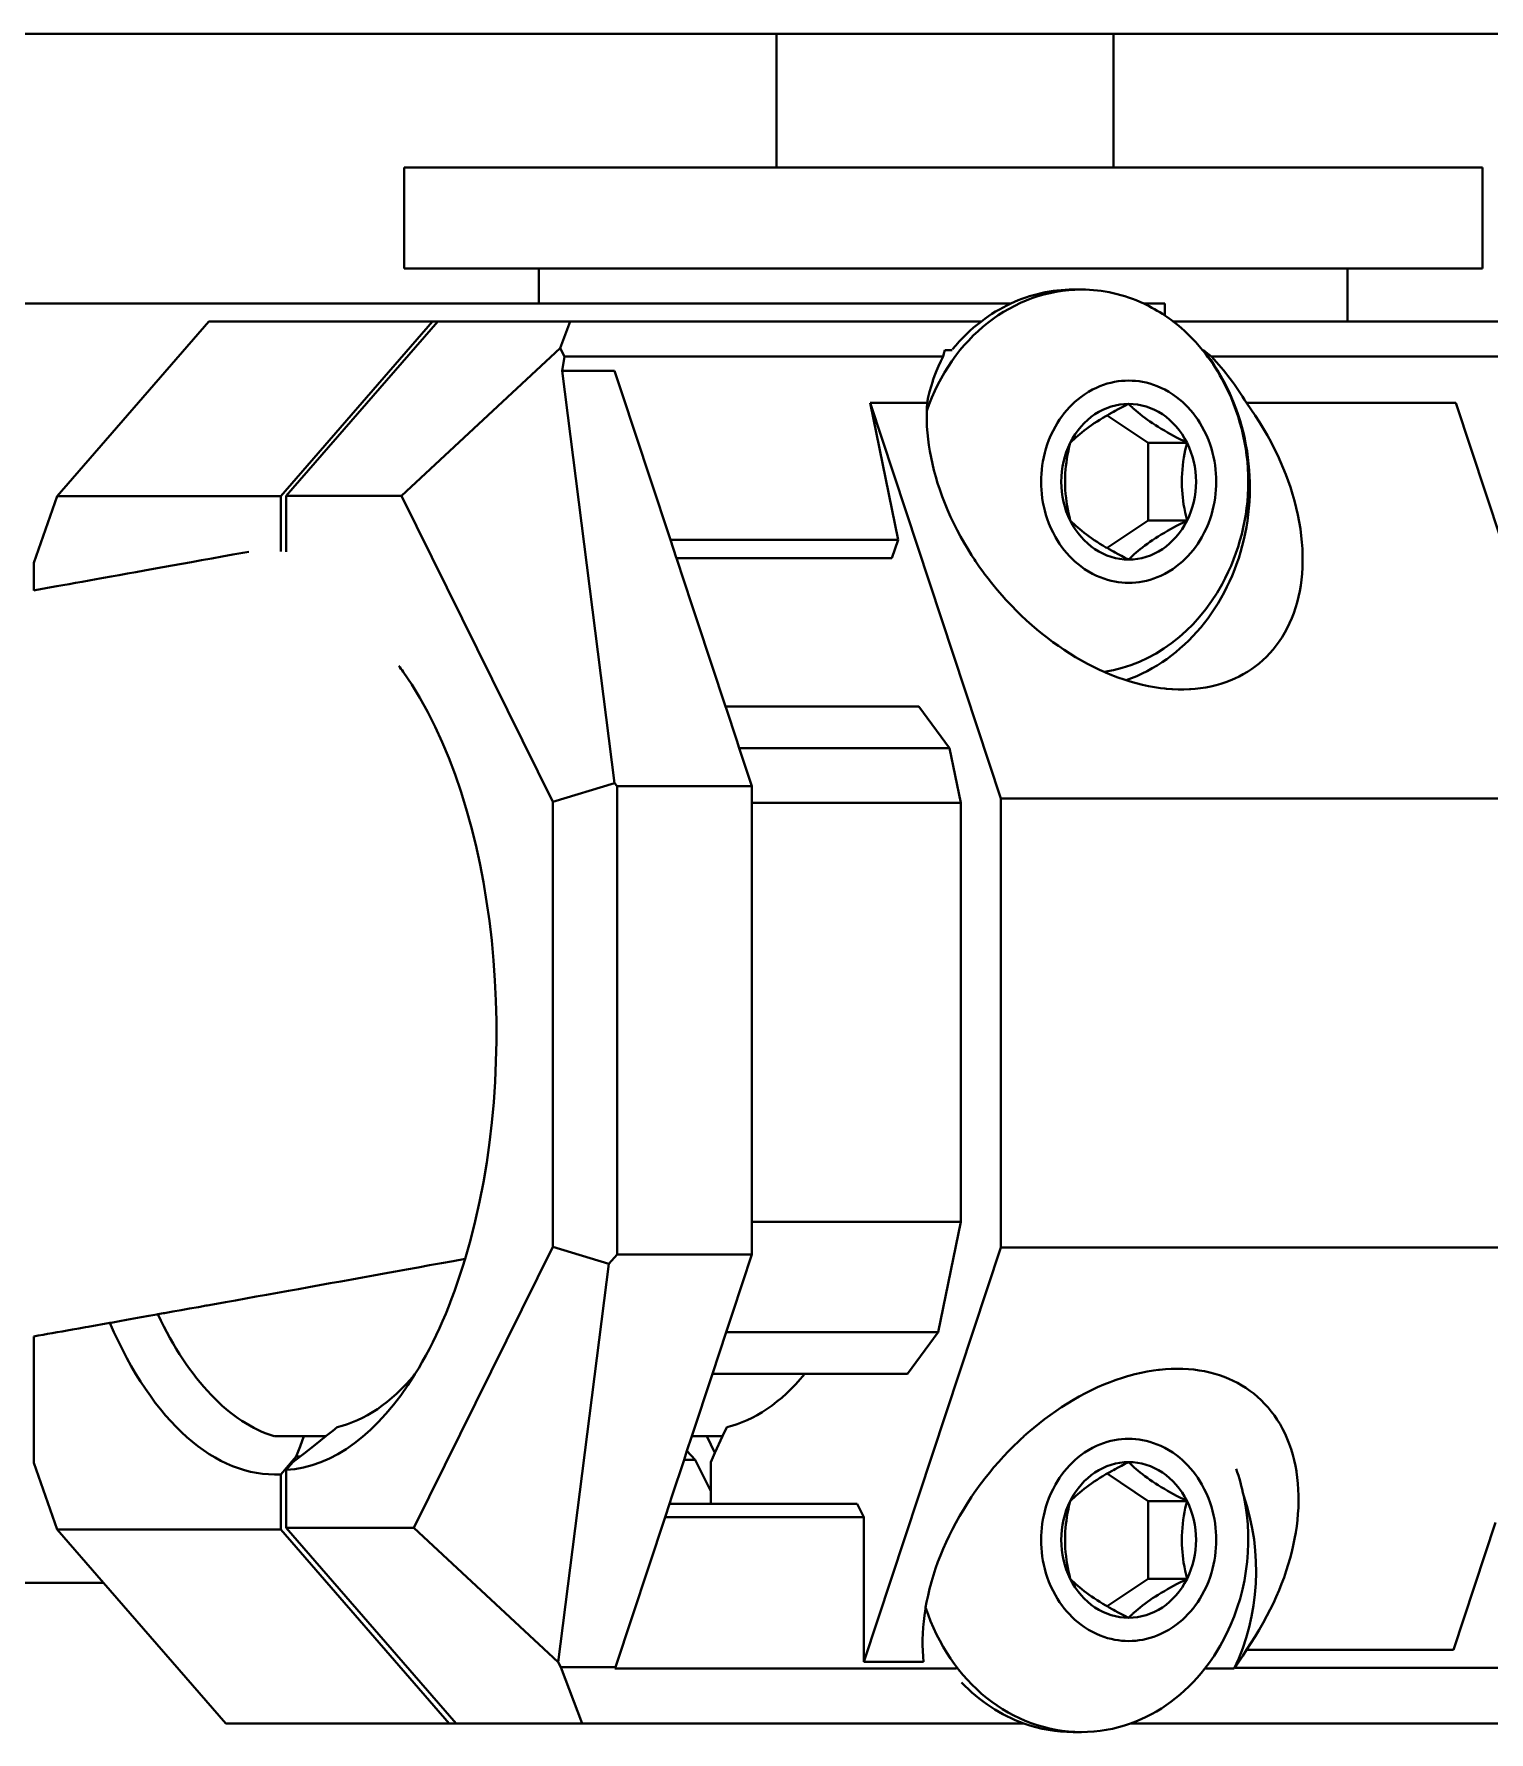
# Model space of a CAD drawing. Header units: millimetres. Extents: x 15 to 415, y 5 to 292.
# Drawn here: x 159.7 to 165.09, y 105.2 to 111.5 of the extents above; entities that cross this region are included whole.
import ezdxf

# ---------------------------------------------------------------- set-up
doc = ezdxf.new("R2010")
doc.units = ezdxf.units.MM
doc.layers.add('Geometries', color=7, linetype='Continuous')

msp = doc.modelspace()

# ---------------------------------------------------------------- linework, layer by layer
at = {"layer": 'Geometries', "linetype": 'Continuous', "lineweight": 40}
for p, q in [((162.4518, 111.4996), (148.102, 111.4996)), ((162.4518, 111.4996), (162.4518, 111.0047)), ((163.7018, 111.4996), (162.4518, 111.4996)), ((163.7018, 111.0047), (163.7018, 111.4996)), ((165.2476, 111.4996), (163.7018, 111.4996)), ((161.0705, 110.6297), (161.0705, 111.0047)), ((161.0705, 111.0047), (162.4518, 111.0047)), ((162.4518, 111.0047), (163.7018, 111.0047)), ((163.7018, 111.0047), (165.0705, 111.0047)), ((165.0705, 110.6297), (165.0705, 111.0047)), ((161.5705, 110.6297), (161.0705, 110.6297)), ((161.5705, 110.4996), (161.5705, 110.6297)), ((164.5705, 110.6297), (161.5705, 110.6297)), ((165.0705, 110.6297), (164.5705, 110.6297)), ((164.5705, 110.4335), (164.5705, 110.6297)), ((163.5828, 110.5515), (163.5519, 110.5515)), ((161.5705, 110.4996), (148.102, 110.4996)), ((163.3207, 110.4996), (161.5705, 110.4996)), ((163.8928, 110.4996), (163.814, 110.4996)), ((163.8928, 110.4996), (163.8928, 110.4551)), ((159.7844, 109.7859), (160.347, 110.4334)), ((161.1758, 110.4334), (160.347, 110.4334)), ((160.6131, 109.7859), (161.1758, 110.4334)), ((161.1952, 110.4334), (160.6327, 109.786)), ((161.1952, 110.4334), (161.1758, 110.4334)), ((161.1954, 110.4335), (161.1952, 110.4334)), ((161.6868, 110.4335), (161.1954, 110.4335)), ((161.6868, 110.4335), (161.6496, 110.3341)), ((161.6868, 110.4335), (162.4518, 110.4335)), ((163.2117, 110.4335), (162.4518, 110.4335)), ((164.5705, 110.4335), (163.923, 110.4335)), ((165.2476, 110.4335), (164.5705, 110.4335)), ((161.061, 109.786), (161.6496, 110.3341)), ((161.6496, 110.3341), (161.6651, 110.3028)), ((161.6651, 110.3028), (161.6569, 110.2499)), ((161.6651, 110.3028), (163.07, 110.3028)), ((163.0765, 110.3267), (163.1038, 110.3267)), ((164.0327, 110.3267), (164.0353, 110.3267)), ((164.0654, 110.3028), (166.8728, 110.3028)), ((161.6569, 110.2499), (161.8506, 108.7209)), ((161.8514, 110.2499), (161.6569, 110.2499)), ((161.8783, 110.1686), (161.8514, 110.2499)), ((163.0321, 110.214), (163.0334, 110.2177)), ((161.8783, 110.1686), (161.9835, 109.8504)), ((162.799, 110.1315), (163.284, 108.6646)), ((162.799, 110.1315), (163.0105, 110.1315)), ((162.903, 109.6239), (162.799, 110.1315)), ((164.9715, 110.1315), (164.1951, 110.1315)), ((165.1394, 109.6239), (164.9715, 110.1315)), ((163.8303, 109.9834), (163.678, 110.0849)), ((163.8303, 109.9834), (163.9747, 109.9834)), ((163.8303, 109.6947), (163.8303, 109.9834)), ((162.0583, 109.6239), (161.9835, 109.8504)), ((159.6978, 109.5385), (159.7844, 109.7859)), ((159.7844, 109.7859), (160.6131, 109.7859)), ((160.6131, 109.5796), (160.6131, 109.7859)), ((160.6327, 109.786), (161.061, 109.786)), ((160.6327, 109.6042), (160.6327, 109.786)), ((161.061, 109.786), (161.6223, 108.6516)), ((163.678, 109.5932), (163.8303, 109.6947)), ((163.8303, 109.6947), (163.9747, 109.6947)), ((160.6327, 109.5784), (160.6327, 109.6042)), ((162.0583, 109.6239), (162.0803, 109.5576)), ((162.903, 109.6239), (162.0583, 109.6239)), ((162.8802, 109.5548), (162.903, 109.6239)), ((159.6978, 109.4358), (159.6978, 109.5385)), ((162.0812, 109.5548), (162.0803, 109.5576)), ((162.0812, 109.5548), (162.1383, 109.382)), ((162.0812, 109.5548), (162.2307, 109.5548)), ((162.3275, 109.5548), (162.2307, 109.5548)), ((162.3275, 109.5548), (162.4518, 109.5548)), ((162.4518, 109.5548), (162.6151, 109.5548)), ((162.7909, 109.5548), (162.6151, 109.5548)), ((162.8802, 109.5548), (162.7909, 109.5548)), ((162.1383, 109.382), (162.1578, 109.323)), ((162.263, 109.0048), (162.1578, 109.323)), ((162.263, 109.0048), (162.2647, 108.9996)), ((162.263, 109.0048), (162.6038, 109.0048)), ((162.2647, 108.9996), (162.3044, 108.8797)), ((162.7944, 109.0048), (162.6038, 109.0048)), ((162.9798, 109.0048), (162.7944, 109.0048)), ((163.0941, 108.8505), (162.9798, 109.0048)), ((162.3141, 108.8505), (162.3044, 108.8797)), ((162.3141, 108.8505), (163.0941, 108.8505)), ((162.3606, 108.7096), (162.3141, 108.8505)), ((163.1356, 108.6484), (163.0941, 108.8505)), ((161.8506, 108.7209), (161.6223, 108.6516)), ((161.8609, 108.7096), (161.8506, 108.7209)), ((161.8609, 106.9721), (161.8609, 108.7096)), ((161.8609, 108.7096), (162.3606, 108.7096)), ((162.3606, 108.6484), (162.3606, 108.7096)), ((161.6223, 108.6516), (161.6223, 107.0007)), ((162.3606, 108.6484), (162.3606, 107.1527)), ((162.3606, 108.6484), (163.1356, 108.6484)), ((163.1356, 107.0939), (163.1356, 108.6484)), ((163.284, 108.6646), (165.4565, 108.6646)), ((163.284, 106.9991), (163.284, 108.6646)), ((162.3606, 107.0939), (162.3606, 107.1527)), ((162.3606, 106.9721), (162.3606, 107.0939)), ((163.1356, 107.0939), (162.3606, 107.0939)), ((163.0516, 106.6841), (163.1356, 107.0939)), ((161.6223, 107.0007), (161.107, 105.9594)), ((161.6223, 107.0007), (161.8296, 106.9378)), ((161.8296, 106.9378), (161.8609, 106.9721)), ((162.3606, 106.9721), (161.8609, 106.9721)), ((162.2888, 106.7548), (162.3606, 106.9721)), ((163.284, 106.9991), (162.7756, 105.4614)), ((165.4565, 106.9991), (163.284, 106.9991)), ((161.8296, 106.9378), (161.6425, 105.4608)), ((160.157, 106.7509), (160.1781, 106.7547)), ((160.1783, 106.7548), (160.1781, 106.7547)), ((162.2654, 106.6841), (162.2887, 106.7547)), ((162.2887, 106.7547), (162.2888, 106.7548)), ((159.8985, 106.7047), (159.9789, 106.7191)), ((159.6978, 106.1997), (159.6978, 106.669)), ((162.2144, 106.5298), (162.2654, 106.6841)), ((163.0516, 106.6841), (162.2654, 106.6841)), ((162.9373, 106.5298), (163.0516, 106.6841)), ((162.1379, 106.2984), (162.2144, 106.5298)), ((162.2144, 106.5298), (162.4518, 106.5298)), ((162.4518, 106.5298), (162.5571, 106.5298)), ((162.5571, 106.5298), (162.9373, 106.5298)), ((160.8059, 106.3189), (160.8226, 106.3324)), ((162.2518, 106.2984), (162.2673, 106.3324)), ((160.6989, 106.2984), (160.5894, 106.2984)), ((160.7804, 106.2984), (160.6989, 106.2984)), ((162.12, 106.2443), (162.1379, 106.2984)), ((162.1379, 106.2984), (162.1936, 106.2984)), ((162.1936, 106.2984), (162.2238, 106.2374)), ((162.2518, 106.2984), (162.1936, 106.2984)), ((162.2238, 106.2374), (162.2518, 106.2984)), ((159.6978, 106.1997), (159.7844, 105.9523)), ((160.6556, 106.2061), (160.6131, 106.1572)), ((160.6579, 106.2026), (160.6327, 106.1736)), ((160.6707, 106.2234), (160.6556, 106.2061)), ((160.6579, 106.2026), (160.685, 106.2234)), ((160.6707, 106.2234), (160.6849, 106.2234)), ((162.0642, 106.0755), (162.1092, 106.2115)), ((162.1092, 106.2115), (162.12, 106.2443)), ((162.1092, 106.2115), (162.15, 106.2115)), ((162.15, 106.2115), (162.12, 106.2443)), ((162.2078, 106.0947), (162.15, 106.2115)), ((162.2078, 106.2026), (162.2238, 106.2374)), ((162.2078, 106.2026), (162.2078, 106.0947)), ((160.6131, 105.9523), (160.6131, 106.1572)), ((160.6327, 105.9594), (160.6327, 106.1736)), ((163.8303, 106.0584), (163.678, 106.1599)), ((163.7018, 106.1733), (163.7013, 106.173)), ((162.0552, 106.0484), (162.0642, 106.0755)), ((162.2078, 106.0947), (162.2078, 106.0484)), ((161.8548, 105.442), (162.0387, 105.9984)), ((162.0387, 105.9984), (162.0552, 106.0484)), ((162.0387, 105.9984), (162.7756, 105.9984)), ((162.0552, 106.0484), (162.091, 106.0484)), ((162.2078, 106.0484), (162.091, 106.0484)), ((162.2078, 106.0484), (162.2307, 106.0484)), ((162.2307, 106.0484), (162.2362, 106.0484)), ((162.7509, 106.0484), (162.2362, 106.0484)), ((162.7756, 105.9984), (162.7509, 106.0484)), ((162.7756, 105.4614), (162.7756, 105.9984)), ((163.8303, 105.7697), (163.8303, 106.0584)), ((163.8303, 106.0584), (163.9747, 106.0584)), ((160.6131, 105.9523), (159.7844, 105.9523)), ((159.9559, 105.7548), (159.7844, 105.9523)), ((161.2379, 105.2334), (160.6131, 105.9523)), ((160.6327, 105.9594), (161.2636, 105.2334)), ((161.107, 105.9594), (160.6327, 105.9594)), ((161.107, 105.9594), (161.6425, 105.4608)), ((164.9631, 105.5068), (165.1194, 105.9793)), ((154.2435, 105.7548), (159.9559, 105.7548)), ((160.4091, 105.2334), (159.9559, 105.7548)), ((163.0253, 105.7532), (163.0258, 105.7548)), ((163.5571, 105.7548), (163.5588, 105.7532)), ((163.678, 105.6682), (163.8303, 105.7697)), ((163.8303, 105.7697), (163.9747, 105.7697)), ((164.1947, 105.5068), (164.9631, 105.5068)), ((161.6526, 105.442), (161.6425, 105.4608)), ((161.6526, 105.442), (161.8548, 105.442)), ((161.7307, 105.2334), (161.6526, 105.442)), ((161.8522, 105.4369), (161.8548, 105.442)), ((163.1191, 105.437), (161.8522, 105.4369)), ((162.9974, 105.4614), (162.7756, 105.4614)), ((164.1501, 105.4369), (164.041, 105.4369)), ((166.8116, 105.4393), (164.1525, 105.4393)), ((160.4091, 105.2334), (161.2379, 105.2334)), ((161.2636, 105.2334), (161.2379, 105.2334)), ((161.2636, 105.2334), (161.7307, 105.2334)), ((161.7307, 105.2334), (163.3695, 105.2334)), ((163.5519, 105.2015), (163.5828, 105.2015)), ((165.157, 105.2334), (163.7652, 105.2334))]:
    msp.add_line(p, q, dxfattribs=at)
at = {"layer": 'Geometries', "linetype": 'Continuous', "lineweight": 40, "flags": 128}
for points in [[(163.0408, 110.2382), (163.0453, 110.2497), (163.053, 110.2678), (163.0612, 110.2855), (163.07, 110.3028)], [(163.0765, 110.3267), (163.0731, 110.3148), (163.07, 110.3028)], [(164.0654, 110.3028), (164.0504, 110.3148), (164.0353, 110.3267)], [(163.0334, 110.2177), (163.0381, 110.2311), (163.0408, 110.2382)], [(163.0105, 110.1315), (163.0148, 110.1521), (163.0184, 110.1671)], [(163.0184, 110.1671), (163.0198, 110.1723), (163.0253, 110.1923), (163.0314, 110.2119), (163.0321, 110.214)], [(163.7581, 110.214), (163.7452, 110.2137), (163.732, 110.2128), (163.7187, 110.2113), (163.7053, 110.209), (163.6918, 110.2061), (163.6785, 110.2026), (163.6652, 110.1983), (163.6518, 110.1934), (163.6386, 110.1877), (163.6237, 110.1804), (163.609, 110.1721), (163.5945, 110.163), (163.5804, 110.1529), (163.5694, 110.1442), (163.5587, 110.135), (163.5483, 110.1252), (163.5382, 110.1149), (163.5285, 110.1042), (163.5192, 110.093), (163.5103, 110.0814), (163.5018, 110.0693), (163.4938, 110.0569), (163.4863, 110.0442), (163.4776, 110.0279), (163.4697, 110.0113), (163.4625, 109.9943), (163.4562, 109.9771), (163.4512, 109.9615), (163.4468, 109.9458), (163.4431, 109.9302), (163.44, 109.9145), (163.4376, 109.8989), (163.4357, 109.8837), (163.4344, 109.8686), (163.4336, 109.8537), (163.4334, 109.839), (163.4336, 109.8241), (163.4344, 109.8089), (163.4358, 109.7935), (163.4377, 109.778), (163.4402, 109.7624), (163.4433, 109.747), (163.447, 109.7316), (163.4513, 109.7163), (163.4562, 109.701), (163.4625, 109.6838), (163.4697, 109.6668), (163.4776, 109.6501), (163.4863, 109.6338), (163.4938, 109.6211), (163.5018, 109.6087), (163.5103, 109.5967), (163.5192, 109.5851), (163.5285, 109.5739), (163.5382, 109.5631), (163.5483, 109.5528), (163.5587, 109.5431), (163.5694, 109.5338), (163.5804, 109.5252), (163.5945, 109.5151), (163.609, 109.5059), (163.6237, 109.4977), (163.6386, 109.4904), (163.6521, 109.4846), (163.6656, 109.4796), (163.6792, 109.4753), (163.6928, 109.4717), (163.7063, 109.4688), (163.7195, 109.4667), (163.7325, 109.4652), (163.7454, 109.4643), (163.7581, 109.464), (163.7711, 109.4643), (163.7843, 109.4652), (163.7976, 109.4668), (163.811, 109.469), (163.8245, 109.4719), (163.8378, 109.4755), (163.8511, 109.4797), (163.8644, 109.4847), (163.8777, 109.4904), (163.8926, 109.4977), (163.9073, 109.5059), (163.9217, 109.5151), (163.9359, 109.5252), (163.9469, 109.5338), (163.9576, 109.5431), (163.968, 109.5528), (163.9781, 109.5631), (163.9878, 109.5739), (163.9971, 109.5851), (164.006, 109.5967), (164.0144, 109.6087), (164.0224, 109.6211), (164.03, 109.6338), (164.0387, 109.6501), (164.0466, 109.6668), (164.0538, 109.6838), (164.0601, 109.701), (164.0651, 109.7166), (164.0695, 109.7322), (164.0732, 109.7479), (164.0763, 109.7635), (164.0787, 109.7791), (164.0806, 109.7943), (164.0819, 109.8094), (164.0827, 109.8243), (164.0829, 109.839), (164.0826, 109.854), (164.0819, 109.8692), (164.0805, 109.8845), (164.0786, 109.9), (164.0761, 109.9156), (164.073, 109.931), (164.0693, 109.9464), (164.065, 109.9618), (164.0601, 109.9771), (164.0538, 109.9943), (164.0466, 110.0113), (164.0387, 110.0279), (164.03, 110.0442), (164.0224, 110.0569), (164.0144, 110.0693), (164.006, 110.0814), (163.9971, 110.093), (163.9878, 110.1042), (163.9781, 110.1149), (163.968, 110.1252), (163.9576, 110.135), (163.9469, 110.1442), (163.9359, 110.1529), (163.9217, 110.163), (163.9073, 110.1721), (163.8926, 110.1804), (163.8777, 110.1877), (163.8642, 110.1935), (163.8507, 110.1985), (163.8371, 110.2028), (163.8235, 110.2063), (163.81, 110.2092), (163.7968, 110.2114), (163.7838, 110.2129), (163.7709, 110.2137), (163.7581, 110.214)], [(163.1862, 109.5504), (163.1756, 109.5668), (163.1614, 109.5895), (163.1477, 109.6126), (163.1346, 109.6358), (163.122, 109.6593), (163.1095, 109.6841), (163.0977, 109.7091), (163.0866, 109.7342), (163.0761, 109.7594), (163.0664, 109.7846), (163.0575, 109.8097), (163.0496, 109.8337), (163.0425, 109.8576), (163.036, 109.8814), (163.0303, 109.905), (163.0252, 109.9284), (163.0209, 109.9517), (163.0172, 109.9746), (163.0142, 109.9973), (163.0118, 110.0207), (163.0102, 110.0437), (163.0092, 110.0663), (163.009, 110.0885), (163.0091, 110.1017)], [(163.0091, 110.1017), (163.0094, 110.1103), (163.0105, 110.1315)], [(163.7018, 110.0983), (163.6969, 110.0956), (163.6863, 110.0896), (163.6779, 110.0849)], [(163.7581, 110.1277), (163.7446, 110.1209), (163.7318, 110.1143), (163.7196, 110.1079), (163.708, 110.1017), (163.7018, 110.0983)], [(163.7742, 110.1123), (163.7721, 110.1143), (163.7651, 110.1209), (163.7581, 110.1277)], [(163.9747, 109.9834), (163.9611, 109.9902), (163.9483, 109.9968), (163.9361, 110.0032), (163.9245, 110.0094), (163.9134, 110.0155), (163.9028, 110.0214), (163.8906, 110.0284), (163.879, 110.0353), (163.8679, 110.0421), (163.8573, 110.0488), (163.8471, 110.0555), (163.8372, 110.0622), (163.8276, 110.069), (163.8183, 110.0758), (163.8093, 110.0826), (163.8005, 110.0896), (163.7932, 110.0956), (163.7861, 110.1017), (163.7791, 110.1079), (163.7742, 110.1123)], [(164.1951, 110.1315), (164.2118, 110.108), (164.228, 110.0841), (164.2436, 110.0598), (164.2587, 110.0352), (164.273, 110.0102), (164.2867, 109.9851), (164.2997, 109.9597), (164.311, 109.9363), (164.3217, 109.9128), (164.3318, 109.8892), (164.3412, 109.8657), (164.3499, 109.8421), (164.358, 109.8186)], [(163.6779, 110.0849), (163.6741, 110.0826), (163.6625, 110.0758), (163.6514, 110.069), (163.6408, 110.0622), (163.6306, 110.0555), (163.6207, 110.0488), (163.6111, 110.0421), (163.6018, 110.0353), (163.5928, 110.0284), (163.584, 110.0214), (163.5767, 110.0155), (163.5696, 110.0094), (163.5625, 110.0032), (163.5555, 109.9968), (163.5486, 109.9902), (163.5416, 109.9834)], [(163.5416, 109.9834), (163.5381, 109.9687), (163.5348, 109.9538), (163.5319, 109.9386), (163.5292, 109.9232), (163.5273, 109.9103), (163.5256, 109.8972), (163.5243, 109.8839), (163.5233, 109.8706), (163.5226, 109.8571), (163.5224, 109.8481), (163.5223, 109.839), (163.5225, 109.8239), (163.5232, 109.8087), (163.5244, 109.7936), (163.5259, 109.7787), (163.5278, 109.764), (163.5301, 109.7495), (163.5326, 109.7355), (163.5354, 109.7217), (163.5384, 109.7081), (163.5416, 109.6947)], [(163.9747, 109.6947), (163.9711, 109.7094), (163.9678, 109.7243), (163.9649, 109.7395), (163.9622, 109.7549), (163.9603, 109.7678), (163.9587, 109.7809), (163.9573, 109.7941), (163.9563, 109.8075), (163.9556, 109.8209), (163.9554, 109.83), (163.9553, 109.839), (163.9556, 109.8542), (163.9563, 109.8693), (163.9574, 109.8844), (163.9589, 109.8993), (163.9608, 109.9141), (163.9631, 109.9286), (163.9656, 109.9426), (163.9684, 109.9564), (163.9714, 109.97), (163.9747, 109.9834)], [(164.358, 109.8186), (164.3661, 109.7932), (164.3734, 109.7676), (164.38, 109.7419), (164.3858, 109.716), (164.3909, 109.69), (164.3952, 109.664), (164.3986, 109.638), (164.4009, 109.6142), (164.4026, 109.5905), (164.4035, 109.567), (164.4036, 109.5436), (164.4029, 109.5205), (164.4015, 109.4976), (164.3993, 109.4756), (164.3964, 109.4539), (164.3927, 109.4326), (164.3883, 109.4117), (164.3832, 109.3912), (164.3773, 109.3712), (164.3707, 109.3516), (164.3634, 109.3326), (164.3554, 109.3142), (164.3467, 109.2963), (164.3374, 109.2791), (164.3275, 109.2625), (164.3169, 109.2465), (164.3057, 109.2312), (164.294, 109.2165), (164.2818, 109.2026), (164.269, 109.1893), (164.2558, 109.1768), (164.2421, 109.165), (164.228, 109.1539), (164.2135, 109.1435), (164.1987, 109.1339), (164.1835, 109.1249), (164.168, 109.1166), (164.1519, 109.1089), (164.1352, 109.1018), (164.1181, 109.0954), (164.1004, 109.0895), (164.0822, 109.0844), (164.0635, 109.0799), (164.0443, 109.0761), (164.0246, 109.0731), (164.0046, 109.0709), (163.9894, 109.0697)], [(163.5416, 109.6947), (163.5486, 109.6879), (163.5555, 109.6813), (163.5625, 109.6749), (163.5696, 109.6686), (163.5767, 109.6626), (163.584, 109.6566), (163.5928, 109.6496), (163.6018, 109.6427), (163.6111, 109.636), (163.6207, 109.6292), (163.6306, 109.6225), (163.6408, 109.6158), (163.6514, 109.6091), (163.6625, 109.6023), (163.6741, 109.5954), (163.6779, 109.5932)], [(163.7742, 109.5657), (163.7791, 109.5702), (163.7861, 109.5764), (163.7932, 109.5825), (163.8005, 109.5884), (163.8093, 109.5954), (163.8183, 109.6023), (163.8276, 109.6091), (163.8372, 109.6158), (163.8471, 109.6225), (163.8573, 109.6292), (163.8679, 109.636), (163.879, 109.6427), (163.8906, 109.6496), (163.9028, 109.6566), (163.9134, 109.6626), (163.9245, 109.6686), (163.9361, 109.6749), (163.9483, 109.6813), (163.9611, 109.6879), (163.9747, 109.6947)], [(163.6779, 109.5932), (163.6863, 109.5884), (163.6969, 109.5825), (163.7018, 109.5798)], [(160.4953, 109.5793), (160.4724, 109.5752), (160.4357, 109.5686), (160.3962, 109.5614), (160.3574, 109.5544), (160.3194, 109.5476), (160.2822, 109.5408), (160.2458, 109.5343), (160.2102, 109.5279), (160.1754, 109.5216), (160.1414, 109.5155), (160.1081, 109.5095), (160.0756, 109.5036), (160.0444, 109.498), (160.014, 109.4926), (159.9843, 109.4872), (159.9553, 109.482), (159.9286, 109.4772), (159.9025, 109.4725), (159.877, 109.468), (159.8522, 109.4635), (159.8281, 109.4592), (159.8046, 109.455), (159.783, 109.4511), (159.7619, 109.4473), (159.7415, 109.4437), (159.7215, 109.4401), (159.7022, 109.4366), (159.6977, 109.4358)], [(163.2215, 109.5), (163.2211, 109.5006), (163.2055, 109.5223), (163.1903, 109.5444), (163.1862, 109.5504)], [(163.7018, 109.5798), (163.708, 109.5764), (163.7196, 109.5702), (163.7318, 109.5638), (163.7446, 109.5572), (163.7581, 109.5504)], [(163.7581, 109.5504), (163.7651, 109.5572), (163.7721, 109.5638), (163.7742, 109.5657)], [(163.2492, 109.464), (163.2371, 109.4794), (163.2215, 109.5)], [(163.3027, 109.4013), (163.2885, 109.4171), (163.271, 109.4374), (163.2539, 109.4581), (163.2492, 109.464)], [(163.3773, 109.3263), (163.3611, 109.3415), (163.3426, 109.3596), (163.3243, 109.3782), (163.3063, 109.3974), (163.3027, 109.4013)], [(163.6678, 109.1333), (163.65, 109.1414), (163.6275, 109.1522), (163.6052, 109.1636), (163.5832, 109.1757), (163.5613, 109.1883), (163.5397, 109.2015), (163.5185, 109.2153), (163.4975, 109.2296), (163.4769, 109.2443), (163.4567, 109.2594), (163.4369, 109.275), (163.4175, 109.2909), (163.3985, 109.3072), (163.3797, 109.3241), (163.3773, 109.3263)], [(163.7018, 109.1193), (163.6953, 109.1218), (163.6726, 109.1313), (163.6678, 109.1333)], [(163.7494, 109.1024), (163.741, 109.1052), (163.7181, 109.1131), (163.7018, 109.1193)], [(163.8928, 109.0718), (163.8767, 109.0737), (163.8544, 109.0769), (163.8319, 109.081), (163.8093, 109.0859), (163.7866, 109.0915), (163.7638, 109.098), (163.7494, 109.1024)], [(163.9179, 109.0697), (163.8987, 109.0712), (163.8928, 109.0718)], [(163.9543, 109.0686), (163.942, 109.0687), (163.9205, 109.0695), (163.9179, 109.0697)], [(163.9894, 109.0697), (163.9841, 109.0694), (163.9632, 109.0686), (163.9543, 109.0686)], [(160.3361, 106.783), (160.3407, 106.7839), (160.3744, 106.7899), (160.4088, 106.7961), (160.4456, 106.8027), (160.4832, 106.8095), (160.5216, 106.8164), (160.5607, 106.8234), (160.6007, 106.8306), (160.6414, 106.8379), (160.6791, 106.8447), (160.7174, 106.8516), (160.7564, 106.8587), (160.7961, 106.8658), (160.8364, 106.8731), (160.8774, 106.8805), (160.9167, 106.8876), (160.9566, 106.8948), (160.9971, 106.9021), (161.0382, 106.9096), (161.08, 106.9171), (161.1223, 106.9248), (161.1653, 106.9326), (161.2089, 106.9405), (161.2532, 106.9485), (161.297, 106.9565)], [(160.1783, 106.7548), (160.1825, 106.7555), (160.2128, 106.7609), (160.2437, 106.7665), (160.2753, 106.7721), (160.3076, 106.7779), (160.3361, 106.783)], [(159.6977, 106.669), (159.7128, 106.6717), (159.7316, 106.675), (159.7482, 106.678), (159.7655, 106.681), (159.7834, 106.6842), (159.8018, 106.6875), (159.8208, 106.6909), (159.8404, 106.6944), (159.8643, 106.6986), (159.8889, 106.703), (159.8985, 106.7047)], [(159.9789, 106.7191), (159.9898, 106.721), (160.0153, 106.7256), (160.0415, 106.7303), (160.0683, 106.7351), (160.0959, 106.74), (160.1241, 106.745), (160.153, 106.7502), (160.157, 106.7509)], [(163.3932, 106.319), (163.4064, 106.3301), (163.4262, 106.3462), (163.4464, 106.3619), (163.467, 106.3772), (163.488, 106.392), (163.5094, 106.4064), (163.5311, 106.4202), (163.553, 106.4334), (163.5752, 106.446), (163.5977, 106.458), (163.6204, 106.4694), (163.6432, 106.4801), (163.6661, 106.4901), (163.6892, 106.4993), (163.7018, 106.5041)], [(163.7018, 106.5041), (163.7122, 106.5078), (163.7354, 106.5156), (163.7545, 106.5214)], [(163.7545, 106.5214), (163.7584, 106.5225), (163.7815, 106.5287), (163.8044, 106.5341), (163.8271, 106.5386), (163.8498, 106.5423), (163.8695, 106.5449)], [(163.8695, 106.5449), (163.8722, 106.5452), (163.8943, 106.5473), (163.9162, 106.5486), (163.9377, 106.549), (163.939, 106.549)], [(163.939, 106.549), (163.9589, 106.5487), (163.9797, 106.5475), (164.0002, 106.5456), (164.0202, 106.5429), (164.0397, 106.5395), (164.0588, 106.5353), (164.0773, 106.5304), (164.0953, 106.5248), (164.1129, 106.5186), (164.1298, 106.5117), (164.1462, 106.5042), (164.162, 106.4961), (164.1775, 106.4873), (164.1927, 106.4778), (164.2075, 106.4676), (164.2219, 106.4566), (164.2359, 106.4449), (164.2495, 106.4324), (164.2625, 106.4193), (164.2751, 106.4054), (164.2871, 106.3908), (164.2986, 106.3755), (164.3094, 106.3595), (164.3197, 106.3428), (164.3293, 106.3255), (164.3382, 106.3076), (164.3464, 106.2891), (164.354, 106.27), (164.3608, 106.2504), (164.3669, 106.2302), (164.3722, 106.2096), (164.3768, 106.1885), (164.3804, 106.1685)], [(160.7804, 106.2984), (160.7818, 106.2996), (160.8059, 106.3189)], [(163.3699, 106.2985), (163.387, 106.3136), (163.3932, 106.319)], [(160.6989, 106.2984), (160.6851, 106.2608), (160.6707, 106.2234)], [(160.685, 106.2234), (160.6995, 106.2347), (160.7408, 106.267), (160.7804, 106.2984)], [(163.294, 106.2234), (163.2943, 106.2238), (163.3124, 106.2429), (163.3308, 106.2615), (163.3494, 106.2794), (163.3597, 106.2891)], [(163.3597, 106.2891), (163.3681, 106.2968), (163.3699, 106.2985)], [(163.7581, 106.289), (163.7452, 106.2887), (163.732, 106.2878), (163.7187, 106.2863), (163.7053, 106.284), (163.6918, 106.2811), (163.6785, 106.2776), (163.6652, 106.2733), (163.6518, 106.2684), (163.6386, 106.2627), (163.6237, 106.2554), (163.609, 106.2471), (163.5945, 106.238), (163.5804, 106.2279), (163.5694, 106.2192), (163.5587, 106.21), (163.5483, 106.2002), (163.5382, 106.1899), (163.5285, 106.1792), (163.5192, 106.168), (163.5103, 106.1564), (163.5018, 106.1443), (163.4938, 106.1319), (163.4863, 106.1192), (163.4776, 106.1029), (163.4697, 106.0863), (163.4625, 106.0693), (163.4562, 106.0521), (163.4512, 106.0365), (163.4468, 106.0208), (163.4431, 106.0052), (163.44, 105.9895), (163.4376, 105.9739), (163.4357, 105.9587), (163.4344, 105.9436), (163.4336, 105.9287), (163.4334, 105.914), (163.4336, 105.8991), (163.4344, 105.8839), (163.4358, 105.8685), (163.4377, 105.853), (163.4402, 105.8374), (163.4433, 105.822), (163.447, 105.8066), (163.4513, 105.7913), (163.4562, 105.776), (163.4625, 105.7588), (163.4697, 105.7418), (163.4776, 105.7251), (163.4863, 105.7088), (163.4938, 105.6961), (163.5018, 105.6837), (163.5103, 105.6717), (163.5192, 105.6601), (163.5285, 105.6489), (163.5382, 105.6381), (163.5483, 105.6278), (163.5587, 105.6181), (163.5694, 105.6088), (163.5804, 105.6002), (163.5945, 105.5901), (163.609, 105.5809), (163.6237, 105.5727), (163.6386, 105.5654), (163.6521, 105.5596), (163.6656, 105.5546), (163.6792, 105.5503), (163.6928, 105.5467), (163.7063, 105.5438), (163.7195, 105.5417), (163.7325, 105.5402), (163.7454, 105.5393), (163.7581, 105.539), (163.7711, 105.5393), (163.7843, 105.5402), (163.7976, 105.5418), (163.811, 105.544), (163.8245, 105.5469), (163.8378, 105.5505), (163.8511, 105.5547), (163.8644, 105.5597), (163.8777, 105.5654), (163.8926, 105.5727), (163.9073, 105.5809), (163.9217, 105.5901), (163.9359, 105.6002), (163.9469, 105.6088), (163.9576, 105.6181), (163.968, 105.6278), (163.9781, 105.6381), (163.9878, 105.6489), (163.9971, 105.6601), (164.006, 105.6717), (164.0144, 105.6837), (164.0224, 105.6961), (164.03, 105.7088), (164.0387, 105.7251), (164.0466, 105.7418), (164.0538, 105.7588), (164.0601, 105.776), (164.0651, 105.7916), (164.0695, 105.8072), (164.0732, 105.8229), (164.0763, 105.8385), (164.0787, 105.8541), (164.0806, 105.8693), (164.0819, 105.8844), (164.0827, 105.8993), (164.0829, 105.914), (164.0826, 105.929), (164.0819, 105.9442), (164.0805, 105.9595), (164.0786, 105.975), (164.0761, 105.9906), (164.073, 106.006), (164.0693, 106.0214), (164.065, 106.0368), (164.0601, 106.0521), (164.0538, 106.0693), (164.0466, 106.0863), (164.0387, 106.1029), (164.03, 106.1192), (164.0224, 106.1319), (164.0144, 106.1443), (164.006, 106.1564), (163.9971, 106.168), (163.9878, 106.1792), (163.9781, 106.1899), (163.968, 106.2002), (163.9576, 106.21), (163.9469, 106.2192), (163.9359, 106.2279), (163.9217, 106.238), (163.9073, 106.2471), (163.8926, 106.2554), (163.8777, 106.2627), (163.8642, 106.2685), (163.8507, 106.2735), (163.8371, 106.2778), (163.8235, 106.2813), (163.81, 106.2842), (163.7968, 106.2864), (163.7838, 106.2879), (163.7709, 106.2887), (163.7581, 106.289)], [(163.2121, 106.1254), (163.2245, 106.1417), (163.2415, 106.163), (163.2587, 106.1838), (163.2764, 106.204), (163.294, 106.2234)], [(163.7581, 106.2027), (163.7446, 106.1959), (163.7318, 106.1893), (163.7196, 106.1829), (163.708, 106.1767), (163.7018, 106.1733)], [(163.7742, 106.1873), (163.7721, 106.1893), (163.7651, 106.1959), (163.7581, 106.2027)], [(163.9747, 106.0584), (163.9611, 106.0652), (163.9483, 106.0718), (163.9361, 106.0782), (163.9245, 106.0844), (163.9134, 106.0905), (163.9028, 106.0964), (163.8906, 106.1034), (163.879, 106.1103), (163.8679, 106.1171), (163.8573, 106.1238), (163.8471, 106.1305), (163.8372, 106.1372), (163.8276, 106.144), (163.8183, 106.1508), (163.8093, 106.1576), (163.8005, 106.1646), (163.7932, 106.1706), (163.7861, 106.1767), (163.7791, 106.1829), (163.7742, 106.1873)], [(163.1768, 106.0759), (163.1915, 106.0971), (163.208, 106.1199), (163.2121, 106.1254)], [(163.6779, 106.1599), (163.6741, 106.1576), (163.6625, 106.1508), (163.6514, 106.144), (163.6408, 106.1372), (163.6306, 106.1305), (163.6207, 106.1238), (163.6111, 106.1171), (163.6018, 106.1103), (163.5928, 106.1034), (163.584, 106.0964), (163.5767, 106.0905), (163.5696, 106.0844), (163.5625, 106.0782), (163.5555, 106.0718), (163.5486, 106.0652), (163.5416, 106.0584)], [(163.7013, 106.173), (163.6969, 106.1706), (163.6863, 106.1646), (163.6779, 106.1599)], [(164.3804, 106.1685), (164.3806, 106.1671), (164.3837, 106.1452), (164.386, 106.123), (164.3875, 106.101), (164.3882, 106.0787), (164.3883, 106.0562), (164.3876, 106.0336), (164.3863, 106.0108), (164.3842, 105.9879), (164.3815, 105.9649), (164.3781, 105.9419), (164.3738, 105.9179), (164.3689, 105.8939), (164.3633, 105.8699), (164.3571, 105.8461), (164.3502, 105.8225), (164.3428, 105.799)], [(163.0258, 105.7548), (163.0268, 105.7584), (163.0344, 105.7838), (163.0423, 105.8081), (163.051, 105.8325), (163.0603, 105.8568), (163.0703, 105.8811), (163.081, 105.9053), (163.0923, 105.9294), (163.1043, 105.9534), (163.1168, 105.9772), (163.1306, 106.0018), (163.145, 106.0262), (163.1599, 106.0502), (163.1755, 106.0739), (163.1768, 106.0759)], [(163.5416, 106.0584), (163.5381, 106.0437), (163.5348, 106.0288), (163.5319, 106.0136), (163.5292, 105.9982), (163.5273, 105.9853), (163.5256, 105.9722), (163.5243, 105.9589), (163.5233, 105.9456), (163.5226, 105.9321), (163.5224, 105.9231), (163.5223, 105.914), (163.5225, 105.8989), (163.5232, 105.8837), (163.5244, 105.8686), (163.5259, 105.8537), (163.5278, 105.839), (163.5301, 105.8245), (163.5326, 105.8105), (163.5354, 105.7967), (163.5384, 105.7831), (163.5416, 105.7697)], [(163.9747, 105.7697), (163.9711, 105.7844), (163.9678, 105.7993), (163.9649, 105.8145), (163.9622, 105.8299), (163.9603, 105.8428), (163.9587, 105.8559), (163.9573, 105.8691), (163.9563, 105.8825), (163.9556, 105.8959), (163.9554, 105.905), (163.9553, 105.914), (163.9556, 105.9292), (163.9563, 105.9443), (163.9574, 105.9594), (163.9589, 105.9743), (163.9608, 105.9891), (163.9631, 106.0036), (163.9656, 106.0176), (163.9684, 106.0314), (163.9714, 106.045), (163.9747, 106.0584)], [(163.0052, 105.6636), (163.0088, 105.6832), (163.014, 105.7081), (163.02, 105.7332), (163.0253, 105.7532)], [(163.5416, 105.7697), (163.5486, 105.7629), (163.5555, 105.7563), (163.5571, 105.7548)], [(163.5588, 105.7532), (163.5625, 105.7499), (163.5696, 105.7436), (163.5767, 105.7376), (163.584, 105.7316), (163.5928, 105.7246), (163.6018, 105.7177), (163.6111, 105.711), (163.6207, 105.7042), (163.6306, 105.6975), (163.6408, 105.6908), (163.6514, 105.6841), (163.6625, 105.6773), (163.6741, 105.6704), (163.6779, 105.6682)], [(163.7742, 105.6407), (163.7791, 105.6452), (163.7861, 105.6514), (163.7932, 105.6575), (163.8005, 105.6634), (163.8093, 105.6704), (163.8183, 105.6773), (163.8276, 105.6841), (163.8372, 105.6908), (163.8471, 105.6975), (163.8573, 105.7042), (163.8679, 105.711), (163.879, 105.7177), (163.8906, 105.7246), (163.9028, 105.7316), (163.9134, 105.7376), (163.9245, 105.7436), (163.9361, 105.7499), (163.9483, 105.7563), (163.9611, 105.7629), (163.9747, 105.7697)], [(164.3428, 105.799), (164.3346, 105.7752), (164.3257, 105.7512), (164.3161, 105.7273), (164.3058, 105.7034), (164.295, 105.6796), (164.2835, 105.6559), (164.2713, 105.6323), (164.2573, 105.6066), (164.2426, 105.5811), (164.2272, 105.556), (164.2113, 105.5312), (164.1947, 105.5068)], [(162.997, 105.6022), (162.998, 105.6113), (163.0007, 105.6343), (163.0044, 105.6586), (163.0052, 105.6636)], [(163.6779, 105.6682), (163.6863, 105.6634), (163.6969, 105.6575), (163.7018, 105.6548)], [(163.7018, 105.6548), (163.708, 105.6514), (163.7196, 105.6452), (163.7318, 105.6388), (163.7446, 105.6322), (163.7581, 105.6254)], [(163.7581, 105.6254), (163.7651, 105.6322), (163.7721, 105.6388), (163.7742, 105.6407)], [(162.9937, 105.539), (162.9938, 105.5446), (162.9945, 105.5665), (162.9959, 105.5887), (162.997, 105.6022)], [(162.9974, 105.4614), (162.9956, 105.4815), (162.9944, 105.5021), (162.9938, 105.5232), (162.9937, 105.539)], [(164.1947, 105.5068), (164.1812, 105.484), (164.1671, 105.4614), (164.1525, 105.4393)]]:
    msp.add_lwpolyline(points, dxfattribs=at)
at = {"layer": 'Geometries', "linetype": 'Continuous', "lineweight": 40}
for centre, radius, start, end in [((163.32, 109.6035), 1.0221, 31.10456, 43.16718), ((163.4088, 109.839), 0.793, 331.3914, 28.6086), ((163.4088, 105.914), 0.793, 11.80515, 19.41564), ((163.4088, 105.914), 0.793, 331.3914, 11.80515)]:
    msp.add_arc(centre, radius, start, end, dxfattribs=at)
for centre, major_axis, ratio, start_param, end_param in [((163.5828, 109.839), (0, 0.7125), 0.866025, 0, 1.193363), ((163.5519, 109.839), (0, 0.7125), 0.866025, 0, 0.384039), ((163.5828, 109.839), (0, 0.7125), 0.866025, 5.899147, 6.283185), ((163.5519, 109.839), (0, 0.7125), 0.866025, 0.384039, 0.583876), ((163.5828, 109.839), (0, 0.7125), 0.866025, 5.756899, 5.899147), ((163.5519, 109.839), (0, 0.7125), 0.866025, 0.583876, 0.809979), ((163.5828, 109.839), (0, 0.7125), 0.866025, 5.699309, 5.756899), ((163.5828, 109.839), (0, 0.7125), 0.866025, 5.466183, 5.699309), ((163.5559, 109.8186), (0, -0.75), 0.869012, 0.301559, 2.315137), ((163.5828, 109.839), (0, 0.7125), 0.866025, 5.274424, 5.466183), ((163.7581, 109.839), (0, 0.2887), 0.866025, 0, 1.047198), ((163.7581, 109.839), (0, 0.2887), 0.866025, 5.235988, 6.283185), ((163.7581, 109.839), (0, 0.2887), 0.866025, 1.047198, 2.094395), ((163.7581, 109.839), (0, 0.2887), 0.866025, 4.18879, 5.235988), ((163.7581, 109.839), (0, 0.2887), 0.866025, 2.094395, 3.141593), ((163.7581, 109.839), (0, 0.2887), 0.866025, 3.141593, 4.18879), ((163.5828, 109.839), (0, 0.7125), 0.866025, 3.279828, 4.150354), ((160.6092, 107.7979), (0, -1.625), 0.494792, 2.53585, 2.560376), ((160.6092, 107.7979), (0, -1.625), 0.494792, 1.02649, 2.53585), ((160.6092, 107.7979), (0, -1.625), 0.494792, 0.674049, 1.02649), ((160.5923, 107.8042), (0, -1.6475), 0.494792, 5.431408, 6.308762), ((160.7009, 107.8042), (0, 1.5225), 0.494792, 2.334797, 2.99298), ((160.6092, 107.7979), (0, -1.625), 0.494792, 0.029235, 0.674049), ((160.7395, 107.7979), (0, 1.475), 0.494792, 3.255593, 3.675638), ((162.1843, 107.7979), (0, 1.475), 0.494792, 3.255593, 3.67771), ((163.7581, 105.914), (0, 0.2887), 0.866025, 0, 1.047198), ((163.7581, 105.914), (0, 0.2887), 0.866025, 5.235988, 6.283185), ((163.5794, 105.799), (0, -0.75), 0.869012, 1.066906, 1.949393), ((163.7581, 105.914), (0, 0.2887), 0.866025, 1.047198, 2.094395), ((163.7581, 105.914), (0, 0.2887), 0.866025, 4.18879, 5.235988), ((163.7581, 105.914), (0, 0.2887), 0.866025, 2.094395, 3.141593), ((163.7581, 105.914), (0, 0.2887), 0.866025, 3.141593, 4.18879), ((163.5828, 105.914), (0, 0.7125), 0.866025, 1.930027, 3.141593), ((163.5828, 105.914), (0, 0.7125), 0.866025, 3.978576, 4.150354), ((163.5828, 105.914), (0, 0.7125), 0.866025, 3.441606, 3.978576), ((163.7586, 105.799), (0.6484, 0.6484), 0.58136, 4.735099, 4.738736), ((163.5519, 105.914), (0, 0.7125), 0.866025, 2.406425, 2.841579), ((163.5519, 105.914), (0, 0.7125), 0.866025, 2.841579, 3.141593), ((163.5828, 105.914), (0, 0.7125), 0.866025, 3.141593, 3.441606)]:
    msp.add_ellipse(centre, major_axis=major_axis, ratio=ratio, start_param=start_param, end_param=end_param, dxfattribs=at)

doc.saveas('drawing.dxf')
